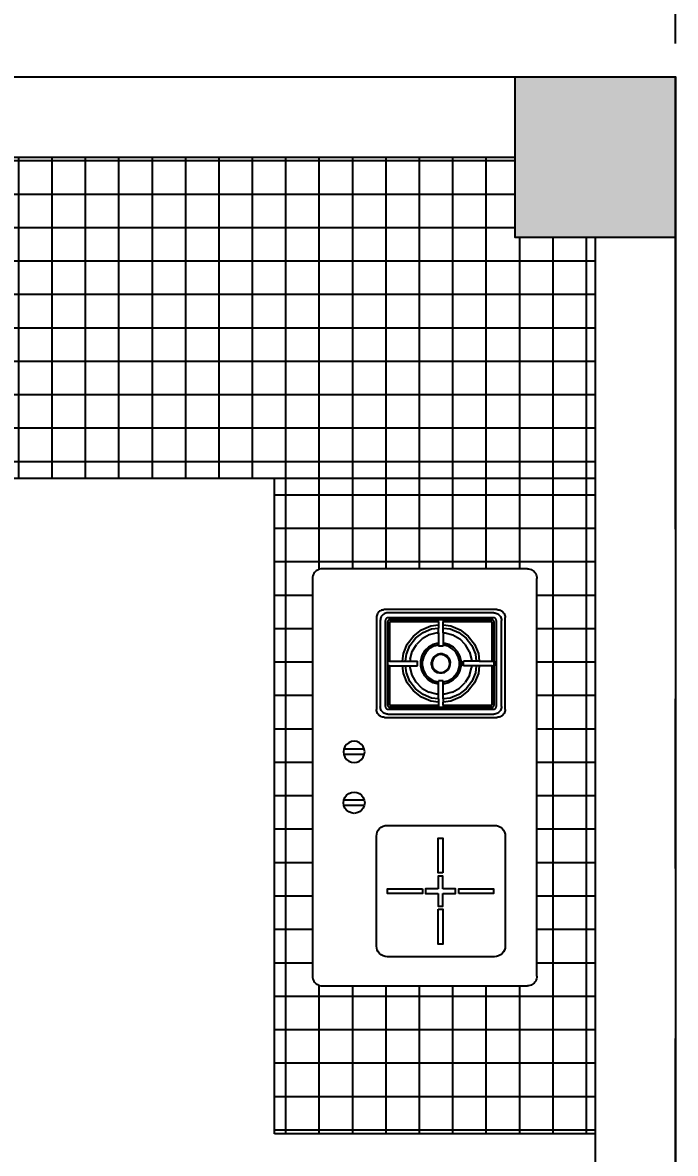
# Model space of a CAD drawing. Header units: inches. Extents: x 994 to 6777, y -637 to 5407.
# Drawn here: x 6729.762 to 6730.983, y -599.458 to -597.344 of the extents above; entities that cross this region are included whole.
import ezdxf

# ---------------------------------------------------------------- set-up
doc = ezdxf.new("R2010")
doc.units = ezdxf.units.IN
doc.header["$MEASUREMENT"] = 0
doc.set_wipeout_variables(frame=1)
doc.linetypes.add('CENTER2', pattern=[28.575, 19.05, -3.175, 3.175, -3.175])
doc.styles.get("Standard").update_dxf_attribs({"font": 'arial.ttf'})
doc.dimstyles.get("Standard").update_dxf_attribs({"dimtxt": 0.18, "dimasz": 0.18, "dimexe": 0.18, "dimexo": 0.0625, "dimgap": 0.09, "dimtad": 0, "dimtih": 1, "dimtoh": 1, "dimdec": 4, "dimzin": 0, "dimdsep": 46, "dimtxsty": 'Standard', "dimcen": 0.09, "dimadec": 0, "dimazin": 0, "dimtfac": 1, "dimtdec": 4, "dimtofl": 0, "dimtmove": 0, "dimatfit": 3, "dimfxl": 1, "dimtolj": 1, "dimtzin": 0, "dimarcsym": 0})

# ---------------------------------------------------------------- blocks, each defined once
blk = doc.blocks.new('YLD.Studio-qq2262271886-185')
blk.add_wipeout([(18645.4, 8745.8), (18644.1, 8747.8), (18643.1, 8749.9), (18642.3, 8752.1), (18641.9, 8754.5), (18641.7, 8756.8), (18641.7, 9140.8), (18641.9, 9143.2), (18642.3, 9145.5), (18643.1, 9147.7), (18644.1, 9149.8), (18645.4, 9151.8), (18647, 9153.5), (18648.7, 9155.1), (18650.7, 9156.4), (18652.8, 9157.4), (18655, 9158.2), (18657.4, 9158.6), (18659.7, 9158.8), (19403.7, 9158.8), (19406.1, 9158.6), (19408.4, 9158.2), (19410.6, 9157.4), (19412.7, 9156.4), (19414.7, 9155.1), (19416.4, 9153.5), (19418, 9151.8), (19419.3, 9149.8), (19420.3, 9147.7), (19421.1, 9145.5), (19421.5, 9143.2), (19421.7, 9140.8), (19421.7, 8756.8), (19421.5, 8754.5), (19421.1, 8752.1), (19420.3, 8749.9), (19419.3, 8747.8), (19418, 8745.8), (19416.4, 8744.1), (19414.7, 8742.5), (19412.7, 8741.2), (19410.6, 8740.2), (19408.4, 8739.4), (19406.1, 8739), (19403.7, 8738.8), (18659.7, 8738.8), (18657.4, 8739), (18655, 8739.4), (18652.8, 8740.2), (18650.7, 8741.2), (18648.7, 8742.5), (18647, 8744.1)])
for p, q in [((18650.7, 9156.4), (18652.8, 9157.4)), ((18652.8, 9157.4), (18655, 9158.2)), ((18655, 9158.2), (18657.4, 9158.6)), ((18657.4, 9158.6), (18659.7, 9158.8)), ((19403.7, 9158.8), (18659.7, 9158.8)), ((19403.7, 9158.8), (19406.1, 9158.6)), ((19406.1, 9158.6), (19408.4, 9158.2)), ((19408.4, 9158.2), (19410.6, 9157.4)), ((19410.6, 9157.4), (19412.7, 9156.4)), ((18641.7, 9140.8), (18641.9, 9143.2)), ((18641.7, 9140.8), (18641.7, 8756.8)), ((18641.9, 9143.2), (18642.3, 9145.5)), ((18642.3, 9145.5), (18643.1, 9147.7)), ((18643.1, 9147.7), (18644.1, 9149.8)), ((18644.1, 9149.8), (18645.4, 9151.8)), ((18645.4, 9151.8), (18647, 9153.5)), ((18647, 9153.5), (18648.7, 9155.1)), ((18648.7, 9155.1), (18650.7, 9156.4)), ((19412.7, 9156.4), (19414.7, 9155.1)), ((19414.7, 9155.1), (19416.4, 9153.5)), ((19416.4, 9153.5), (19418, 9151.8)), ((19418, 9151.8), (19419.3, 9149.8)), ((19419.3, 9149.8), (19420.3, 9147.7)), ((19420.3, 9147.7), (19421.1, 9145.5)), ((19421.1, 9145.5), (19421.5, 9143.2)), ((19421.5, 9143.2), (19421.7, 9140.8)), ((19421.7, 8756.8), (19421.7, 9140.8)), ((18641.7, 8756.8), (18641.9, 8754.5)), ((19421.5, 8754.5), (19421.7, 8756.8)), ((18641.9, 8754.5), (18642.3, 8752.1)), ((18642.3, 8752.1), (18643.1, 8749.9)), ((18643.1, 8749.9), (18644.1, 8747.8)), ((18644.1, 8747.8), (18645.4, 8745.8)), ((18645.4, 8745.8), (18647, 8744.1)), ((18647, 8744.1), (18648.7, 8742.5)), ((18648.7, 8742.5), (18650.7, 8741.2)), ((18650.7, 8741.2), (18652.8, 8740.2)), ((18652.8, 8740.2), (18655, 8739.4)), ((18655, 8739.4), (18657.4, 8739)), ((18657.4, 8739), (18659.7, 8738.8)), ((18659.7, 8738.8), (19403.7, 8738.8)), ((19403.7, 8738.8), (19406.1, 8739)), ((19406.1, 8739), (19408.4, 8739.4)), ((19408.4, 8739.4), (19410.6, 8740.2)), ((19410.6, 8740.2), (19412.7, 8741.2)), ((19412.7, 8741.2), (19414.7, 8742.5)), ((19414.7, 8742.5), (19416.4, 8744.1)), ((19416.4, 8744.1), (19418, 8745.8)), ((19418, 8745.8), (19419.3, 8747.8)), ((19419.3, 8747.8), (19420.3, 8749.9)), ((19420.3, 8749.9), (19421.1, 8752.1)), ((19421.1, 8752.1), (19421.5, 8754.5))]:
    blk.add_line(p, q)
at = {"color": 251}
for p, q in [((18720.1, 9091.9), (18721.2, 9093.5)), ((18721.2, 9093.5), (18722.5, 9095)), ((18722.5, 9095), (18723.9, 9096.3)), ((18723.9, 9096.3), (18725.6, 9097.4)), ((18725.6, 9097.4), (18727.3, 9098.3)), ((18727.3, 9098.3), (18729.2, 9098.9)), ((18729.2, 9098.9), (18731.1, 9099.3)), ((18731.1, 9099.3), (18733.1, 9099.4)), ((18904.7, 9099.4), (18733.1, 9099.4)), ((18904.7, 9099.4), (18906.6, 9099.3)), ((18906.6, 9099.3), (18908.5, 9098.9)), ((18908.5, 9098.9), (18910.4, 9098.3)), ((18910.4, 9098.3), (18912.2, 9097.4)), ((18912.2, 9097.4), (18913.8, 9096.3)), ((18913.8, 9096.3), (18915.3, 9095)), ((18915.3, 9095), (18916.6, 9093.5)), ((18916.6, 9093.5), (18917.6, 9091.9)), ((18718.1, 9084.4), (18718.2, 9086.4)), ((18718.1, 9084.4), (18718.1, 8873.4)), ((18718.2, 9086.4), (18718.6, 9088.3)), ((18718.6, 9088.3), (18719.2, 9090.1)), ((18719.2, 9090.1), (18720.1, 9091.9)), ((18724.1, 9078.1), (18724.2, 9079.9)), ((18724.1, 9078.1), (18724.1, 8879.7)), ((18724.2, 9079.9), (18724.6, 9081.7)), ((18724.6, 9081.7), (18725.2, 9083.5)), ((18725.2, 9083.5), (18726, 9085.1)), ((18726, 9085.1), (18727, 9086.7)), ((18727, 9086.7), (18728.2, 9088)), ((18728.2, 9088), (18729.6, 9089.3)), ((18729.6, 9089.3), (18731.2, 9090.3)), ((18731.2, 9090.3), (18732.8, 9091.1)), ((18732.8, 9091.1), (18734.6, 9091.7)), ((18734.6, 9091.7), (18736.4, 9092.1)), ((18736.4, 9092.1), (18738.2, 9092.2)), ((18899.5, 9092.2), (18738.2, 9092.2)), ((18814.3, 9078.5), (18823.4, 9078.5)), ((18814.3, 9074.8), (18814.3, 9078.5)), ((18814.3, 9050.9), (18814.3, 9074.8)), ((18823.4, 9074.8), (18823.4, 9078.5)), ((18823.4, 9074.8), (18823.4, 9050.9)), ((18899.5, 9092.2), (18901.4, 9092.1)), ((18901.4, 9092.1), (18903.2, 9091.7)), ((18903.2, 9091.7), (18904.9, 9091.1)), ((18904.9, 9091.1), (18906.6, 9090.3)), ((18906.6, 9090.3), (18908.1, 9089.3)), ((18908.1, 9089.3), (18909.5, 9088)), ((18909.5, 9088), (18910.7, 9086.7)), ((18910.7, 9086.7), (18911.7, 9085.1)), ((18911.7, 9085.1), (18912.5, 9083.5)), ((18912.5, 9083.5), (18913.1, 9081.7)), ((18913.1, 9081.7), (18913.5, 9079.9)), ((18913.5, 9079.9), (18913.6, 9078.1)), ((18913.6, 8879.7), (18913.6, 9078.1)), ((18917.6, 9091.9), (18918.5, 9090.1)), ((18918.5, 9090.1), (18919.1, 9088.3)), ((18919.1, 9088.3), (18919.5, 9086.4)), ((18919.5, 9086.4), (18919.7, 9084.4)), ((18919.7, 8873.4), (18919.7, 9084.4)), ((18800.1, 9049.1), (18814.3, 9050.9)), ((18814.3, 9050.9), (18814.3, 9045.1)), ((18823.4, 9050.9), (18837.7, 9049.1)), ((18823.4, 9050.9), (18823.4, 9045.1)), ((18756, 9015.2), (18767.5, 9030.3)), ((18767.5, 9030.3), (18782.5, 9041.8)), ((18771.6, 9026.2), (18785.4, 9036.8)), ((18782.5, 9041.8), (18800.1, 9049.1)), ((18797, 9032.6), (18783.8, 9025.2)), ((18785.4, 9036.8), (18801.6, 9043.5)), ((18797, 9032.6), (18811.6, 9036.5)), ((18801.6, 9043.5), (18814.3, 9045.1)), ((18811.6, 9036.5), (18814.3, 9036.5)), ((18814.3, 9045.1), (18814.3, 9036.5)), ((18814.3, 9036.5), (18814.3, 9021.6)), ((18823.4, 9045.1), (18836.2, 9043.5)), ((18823.4, 9045.1), (18823.4, 9036.4)), ((18823.4, 9036.4), (18826.8, 9036.4)), ((18823.4, 9036.4), (18823.4, 9021.6)), ((18841.4, 9032.4), (18826.8, 9036.4)), ((18836.2, 9043.5), (18852.3, 9036.8)), ((18837.7, 9049.1), (18855.2, 9041.8)), ((18841.4, 9032.4), (18854.5, 9024.7)), ((18852.3, 9036.8), (18866.1, 9026.2)), ((18855.2, 9041.8), (18870.2, 9030.3)), ((18870.2, 9030.3), (18881.8, 9015.2)), ((18748.7, 8997.7), (18756, 9015.2)), ((18754.3, 8996.2), (18761, 9012.3)), ((18761, 9012.3), (18771.6, 9026.2)), ((18765.4, 9001.4), (18773, 9014.5)), ((18783.8, 9025.2), (18773, 9014.5)), ((18795.6, 9009.6), (18788.4, 9002.5)), ((18795.8, 9009.3), (18788.8, 9002.3)), ((18804.3, 9014.6), (18795.6, 9009.6)), ((18804.5, 9014.2), (18795.8, 9009.3)), ((18805.7, 9011.2), (18797.8, 9006.7)), ((18814.1, 9017.1), (18804.3, 9014.6)), ((18814.1, 9016.7), (18804.5, 9014.2)), ((18814.5, 9013.5), (18805.7, 9011.2)), ((18814.1, 9017.1), (18824.1, 9017.1)), ((18814.1, 9016.7), (18824.1, 9016.6)), ((18823.4, 9021.6), (18814.3, 9021.6)), ((18823.6, 9013.5), (18814.5, 9013.5)), ((18832.4, 9011), (18823.6, 9013.5)), ((18833.8, 9014.4), (18824.1, 9017.1)), ((18833.6, 9014), (18824.1, 9016.6)), ((18840.3, 9006.4), (18832.4, 9011)), ((18842.2, 9009), (18833.6, 9014)), ((18842.5, 9009.3), (18833.8, 9014.4)), ((18849.2, 9001.9), (18842.2, 9009)), ((18849.6, 9002.2), (18842.5, 9009.3)), ((18865.1, 9014), (18854.5, 9024.7)), ((18872.6, 9000.8), (18865.1, 9014)), ((18866.1, 9026.2), (18876.7, 9012.3)), ((18876.7, 9012.3), (18883.4, 8996.2)), ((18881.8, 9015.2), (18889, 8997.7)), ((18746.8, 8983.5), (18748.7, 8997.7)), ((18752.6, 8983.5), (18754.3, 8996.2)), ((18761.4, 8986.8), (18765.4, 9001.4)), ((18783.4, 8993.9), (18780.7, 8984.2)), ((18783.7, 8993.7), (18781.1, 8984.1)), ((18788.4, 9002.5), (18783.4, 8993.9)), ((18788.8, 9002.3), (18783.7, 8993.7)), ((18786.7, 8992.4), (18784.3, 8983.7)), ((18791.3, 9000.3), (18786.7, 8992.4)), ((18797.8, 9006.7), (18791.3, 9000.3)), ((18804.7, 8989.9), (18802.4, 8985.9)), ((18805.7, 8989.1), (18803.5, 8985.4)), ((18808.1, 8993.2), (18804.7, 8989.9)), ((18808.8, 8992.2), (18805.7, 8989.1)), ((18812.1, 8995.5), (18808.1, 8993.2)), ((18812.6, 8994.3), (18808.8, 8992.2)), ((18816.6, 8996.7), (18812.1, 8995.5)), ((18816.8, 8995.4), (18812.6, 8994.3)), ((18821.3, 8996.6), (18816.6, 8996.7)), ((18816.8, 8995.4), (18821.1, 8995.4)), ((18825.3, 8994.2), (18821.1, 8995.4)), ((18825.8, 8995.4), (18821.3, 8996.6)), ((18829.1, 8992.1), (18825.3, 8994.2)), ((18829.8, 8993), (18825.8, 8995.4)), ((18832.1, 8989), (18829.1, 8992.1)), ((18833.1, 8989.7), (18829.8, 8993)), ((18834.3, 8985.2), (18832.1, 8989)), ((18835.4, 8985.7), (18833.1, 8989.7)), ((18846.7, 9000), (18840.3, 9006.4)), ((18851.2, 8992.1), (18846.7, 9000)), ((18854.1, 8993.3), (18849.2, 9001.9)), ((18854.5, 8993.4), (18849.6, 9002.2)), ((18853.4, 8983.5), (18851.2, 8992.1)), ((18856.7, 8983.7), (18854.1, 8993.3)), ((18857.1, 8983.7), (18854.5, 8993.4)), ((18872.6, 9000.8), (18876.4, 8986.1)), ((18883.4, 8996.2), (18885.1, 8983.5)), ((18889, 8997.7), (18890.9, 8983.5)), ((18736.9, 8983.5), (18736.8, 8983.5)), ((18736.8, 8974.4), (18736.8, 8983.5)), ((18736.9, 8974.4), (18736.8, 8974.4)), ((18736.9, 8983.5), (18740.7, 8983.5)), ((18740.7, 8974.4), (18736.9, 8974.4)), ((18746.8, 8983.5), (18740.7, 8983.5)), ((18740.7, 8974.4), (18746.8, 8974.4)), ((18752.6, 8983.5), (18746.8, 8983.5)), ((18748.7, 8960.1), (18746.8, 8974.4)), ((18746.8, 8974.4), (18752.6, 8974.4)), ((18761.4, 8983.5), (18752.6, 8983.5)), ((18754.3, 8961.6), (18752.6, 8974.4)), ((18761.3, 8974.4), (18752.6, 8974.4)), ((18761.3, 8971.7), (18761.3, 8974.4)), ((18761.3, 8974.4), (18780.6, 8974.4)), ((18761.3, 8971.7), (18765.1, 8957)), ((18761.4, 8983.5), (18761.4, 8986.8)), ((18761.4, 8983.5), (18780.7, 8983.5)), ((18780.6, 8974.4), (18780.6, 8974.1)), ((18780.6, 8974.4), (18781.1, 8974.4)), ((18780.6, 8974.1), (18783.2, 8964.4)), ((18780.7, 8984.2), (18780.7, 8983.5)), ((18780.7, 8983.5), (18781.1, 8983.5)), ((18781.1, 8984.1), (18781.1, 8983.5)), ((18781.1, 8983.5), (18784.3, 8983.5)), ((18781.1, 8974.4), (18781.1, 8974.2)), ((18781.1, 8974.4), (18784.3, 8974.4)), ((18781.1, 8974.2), (18783.6, 8964.5)), ((18784.3, 8983.7), (18784.3, 8983.5)), ((18784.3, 8983.5), (18786.2, 8983.5)), ((18784.3, 8974.4), (18786.6, 8965.8)), ((18784.3, 8974.4), (18786.2, 8974.4)), ((18786.2, 8983.5), (18786.2, 8974.4)), ((18802.4, 8985.9), (18801.1, 8981.3)), ((18801.1, 8981.3), (18801.1, 8976.7)), ((18801.1, 8976.7), (18802.3, 8972.2)), ((18802.4, 8981.2), (18802.3, 8976.8)), ((18802.3, 8976.8), (18803.4, 8972.6)), ((18802.3, 8972.2), (18804.6, 8968.1)), ((18803.5, 8985.4), (18802.4, 8981.2)), ((18803.4, 8972.6), (18805.6, 8968.9)), ((18804.6, 8968.1), (18807.9, 8964.8)), ((18805.6, 8968.9), (18808.6, 8965.8)), ((18828.9, 8965.6), (18832, 8968.7)), ((18829.7, 8964.6), (18833, 8967.9)), ((18832, 8968.7), (18834.2, 8972.4)), ((18833, 8967.9), (18835.4, 8972)), ((18834.2, 8972.4), (18835.4, 8976.6)), ((18835.4, 8981), (18834.3, 8985.2)), ((18836.6, 8981.1), (18835.4, 8985.7)), ((18835.4, 8976.6), (18835.4, 8981)), ((18835.4, 8972), (18836.6, 8976.5)), ((18836.6, 8976.5), (18836.6, 8981.1)), ((18851, 8965.4), (18853.4, 8974.1)), ((18851.5, 8983.5), (18851.5, 8974.4)), ((18853.4, 8983.5), (18851.5, 8983.5)), ((18853.4, 8974.4), (18851.5, 8974.4)), ((18856.7, 8983.5), (18853.4, 8983.5)), ((18853.4, 8974.1), (18853.4, 8974.4)), ((18856.6, 8974.4), (18853.4, 8974.4)), ((18854, 8964.1), (18856.6, 8973.7)), ((18854.4, 8964), (18857, 8973.6)), ((18856.6, 8973.7), (18856.6, 8974.4)), ((18857, 8974.4), (18856.6, 8974.4)), ((18856.7, 8983.5), (18856.7, 8983.7)), ((18857.1, 8983.5), (18856.7, 8983.5)), ((18857, 8973.6), (18857, 8974.4)), ((18876.4, 8974.4), (18857, 8974.4)), ((18857.1, 8983.5), (18857.1, 8983.7)), ((18876.4, 8983.5), (18857.1, 8983.5)), ((18876.3, 8971), (18872.3, 8956.4)), ((18876.4, 8974.4), (18876.3, 8971)), ((18876.4, 8986.1), (18876.4, 8983.5)), ((18885.1, 8983.5), (18876.4, 8983.5)), ((18885.1, 8974.4), (18876.4, 8974.4)), ((18885.1, 8974.4), (18883.4, 8961.6)), ((18885.1, 8983.5), (18890.9, 8983.5)), ((18885.1, 8974.4), (18890.9, 8974.4)), ((18890.9, 8974.4), (18889, 8960.1)), ((18897, 8983.5), (18890.9, 8983.5)), ((18890.9, 8974.4), (18897, 8974.4)), ((18897, 8983.5), (18900.8, 8983.5)), ((18897, 8974.4), (18900.8, 8974.4)), ((18900.8, 8974.4), (18900.8, 8983.5)), ((18756, 8942.6), (18748.7, 8960.1)), ((18761, 8945.5), (18754.3, 8961.6)), ((18771.6, 8931.7), (18761, 8945.5)), ((18765.1, 8957), (18772.6, 8943.9)), ((18783.2, 8964.4), (18788.2, 8955.6)), ((18783.6, 8964.5), (18788.5, 8955.9)), ((18786.6, 8965.8), (18791.1, 8957.8)), ((18788.2, 8955.6), (18795.2, 8948.5)), ((18788.5, 8955.9), (18795.5, 8948.8)), ((18791.1, 8957.8), (18797.5, 8951.4)), ((18795.2, 8948.5), (18803.9, 8943.4)), ((18795.5, 8948.8), (18804.1, 8943.8)), ((18797.5, 8951.4), (18805.3, 8946.8)), ((18805.3, 8946.8), (18814.1, 8944.4)), ((18807.9, 8964.8), (18811.9, 8962.4)), ((18808.6, 8965.8), (18812.4, 8963.6)), ((18811.9, 8962.4), (18816.4, 8961.2)), ((18812.4, 8963.6), (18816.6, 8962.4)), ((18821.1, 8961.1), (18816.4, 8961.2)), ((18816.6, 8962.4), (18820.9, 8962.4)), ((18820.9, 8962.4), (18825.1, 8963.5)), ((18821.1, 8961.1), (18825.6, 8962.3)), ((18823.2, 8944.3), (18832, 8946.6)), ((18825.1, 8963.5), (18828.9, 8965.6)), ((18825.6, 8962.3), (18829.7, 8964.6)), ((18832, 8946.6), (18839.9, 8951.1)), ((18833.2, 8943.6), (18841.9, 8948.5)), ((18833.4, 8943.2), (18842.1, 8948.2)), ((18839.9, 8951.1), (18846.4, 8957.5)), ((18841.9, 8948.5), (18848.9, 8955.5)), ((18842.1, 8948.2), (18849.3, 8955.3)), ((18846.4, 8957.5), (18851, 8965.4)), ((18848.9, 8955.5), (18854, 8964.1)), ((18849.3, 8955.3), (18854.4, 8964)), ((18864.7, 8943.3), (18872.3, 8956.4)), ((18876.7, 8945.5), (18866.1, 8931.7)), ((18883.4, 8961.6), (18876.7, 8945.5)), ((18889, 8960.1), (18881.8, 8942.6)), ((18767.5, 8927.5), (18756, 8942.6)), ((18782.5, 8916), (18767.5, 8927.5)), ((18785.4, 8921), (18771.6, 8931.7)), ((18772.6, 8943.9), (18783.3, 8933.1)), ((18796.3, 8925.4), (18783.3, 8933.1)), ((18810.9, 8921.4), (18796.3, 8925.4)), ((18803.9, 8943.4), (18813.6, 8940.7)), ((18804.1, 8943.8), (18813.7, 8941.2)), ((18813.6, 8940.7), (18823.7, 8940.7)), ((18813.7, 8941.2), (18823.6, 8941.1)), ((18823.2, 8944.3), (18814.1, 8944.4)), ((18823.4, 8935.1), (18814.3, 8935.1)), ((18814.3, 8921.4), (18814.3, 8935.1)), ((18823.4, 8921.3), (18823.4, 8935.1)), ((18823.6, 8941.1), (18833.2, 8943.6)), ((18823.7, 8940.7), (18833.4, 8943.2)), ((18840.7, 8925.2), (18826.1, 8921.3)), ((18853.9, 8932.7), (18840.7, 8925.2)), ((18866.1, 8931.7), (18852.3, 8921)), ((18864.7, 8943.3), (18853.9, 8932.7)), ((18870.2, 8927.5), (18855.2, 8916)), ((18881.8, 8942.6), (18870.2, 8927.5)), ((18800.1, 8908.7), (18782.5, 8916)), ((18801.6, 8914.4), (18785.4, 8921)), ((18814.3, 8906.9), (18800.1, 8908.7)), ((18814.3, 8912.7), (18801.6, 8914.4)), ((18810.9, 8921.4), (18814.3, 8921.4)), ((18814.3, 8912.7), (18814.3, 8921.4)), ((18814.3, 8906.9), (18814.3, 8912.7)), ((18814.3, 8883), (18814.3, 8906.9)), ((18826.1, 8921.3), (18823.4, 8921.3)), ((18823.4, 8912.7), (18823.4, 8921.3)), ((18836.2, 8914.4), (18823.4, 8912.7)), ((18823.4, 8906.9), (18823.4, 8912.7)), ((18837.7, 8908.7), (18823.4, 8906.9)), ((18823.4, 8883), (18823.4, 8906.9)), ((18852.3, 8921), (18836.2, 8914.4)), ((18855.2, 8916), (18837.7, 8908.7)), ((18814.3, 8883), (18814.3, 8879.1)), ((18823.4, 8883), (18823.4, 8879.1)), ((18718.1, 8873.4), (18718.2, 8871.4)), ((18718.6, 8869.5), (18718.2, 8871.4)), ((18718.6, 8869.5), (18719.2, 8867.7)), ((18719.2, 8867.7), (18720.1, 8865.9)), ((18720.1, 8865.9), (18721.2, 8864.3)), ((18721.2, 8864.3), (18722.5, 8862.8)), ((18722.5, 8862.8), (18723.9, 8861.5)), ((18723.9, 8861.5), (18725.6, 8860.4)), ((18724.1, 8879.7), (18724.2, 8877.9)), ((18724.2, 8877.9), (18724.6, 8876.1)), ((18724.6, 8876.1), (18725.2, 8874.3)), ((18725.2, 8874.3), (18726, 8872.7)), ((18726, 8872.7), (18727, 8871.2)), ((18727, 8871.2), (18728.2, 8869.8)), ((18728.2, 8869.8), (18729.6, 8868.5)), ((18729.6, 8868.5), (18731.2, 8867.5)), ((18731.2, 8867.5), (18732.8, 8866.7)), ((18732.8, 8866.7), (18734.6, 8866.1)), ((18734.6, 8866.1), (18736.4, 8865.8)), ((18736.4, 8865.8), (18738.2, 8865.6)), ((18738.2, 8865.6), (18899.5, 8865.6)), ((18814.3, 8879.1), (18823.4, 8879.1)), ((18901.4, 8865.8), (18899.5, 8865.6)), ((18903.2, 8866.1), (18901.4, 8865.8)), ((18904.9, 8866.7), (18903.2, 8866.1)), ((18906.6, 8867.5), (18904.9, 8866.7)), ((18908.1, 8868.5), (18906.6, 8867.5)), ((18909.5, 8869.8), (18908.1, 8868.5)), ((18910.7, 8871.2), (18909.5, 8869.8)), ((18911.7, 8872.7), (18910.7, 8871.2)), ((18912.5, 8874.3), (18911.7, 8872.7)), ((18913.8, 8861.5), (18912.2, 8860.4)), ((18913.1, 8876.1), (18912.5, 8874.3)), ((18913.5, 8877.9), (18913.1, 8876.1)), ((18913.6, 8879.7), (18913.5, 8877.9)), ((18915.3, 8862.8), (18913.8, 8861.5)), ((18916.6, 8864.3), (18915.3, 8862.8)), ((18917.6, 8865.9), (18916.6, 8864.3)), ((18918.5, 8867.7), (18917.6, 8865.9)), ((18919.1, 8869.5), (18918.5, 8867.7)), ((18919.5, 8871.4), (18919.1, 8869.5)), ((18919.7, 8873.4), (18919.5, 8871.4)), ((18725.6, 8860.4), (18727.3, 8859.5)), ((18727.3, 8859.5), (18729.2, 8858.9)), ((18729.2, 8858.9), (18731.1, 8858.5)), ((18731.1, 8858.5), (18733.1, 8858.4)), ((18733.1, 8858.4), (18904.7, 8858.4)), ((18906.6, 8858.5), (18904.7, 8858.4)), ((18908.5, 8858.9), (18906.6, 8858.5)), ((18910.4, 8859.5), (18908.5, 8858.9)), ((18912.2, 8860.4), (18910.4, 8859.5))]:
    blk.add_line(p, q, dxfattribs=at)
at = {"color": 250}
for p, q in [((18733.6, 9078.7), (18733.5, 9077.8)), ((18733.5, 9077.8), (18733.5, 8880)), ((18733.7, 9079.3), (18733.6, 9078.7)), ((18733.9, 9079.9), (18733.7, 9079.3)), ((18734.2, 9080.4), (18733.9, 9079.9)), ((18734.5, 9080.9), (18734.2, 9080.4)), ((18734.9, 9081.4), (18734.5, 9080.9)), ((18735.4, 9081.8), (18734.9, 9081.4)), ((18735.9, 9082.1), (18735.4, 9081.8)), ((18736.4, 9082.4), (18735.9, 9082.1)), ((18737, 9082.6), (18736.4, 9082.4)), ((18737.1, 9075.3), (18736.9, 9074.8)), ((18736.9, 9074.8), (18736.9, 9073.9)), ((18736.9, 9073.9), (18736.9, 8983.5)), ((18737.6, 9082.7), (18737, 9082.6)), ((18737.2, 9075.9), (18737.1, 9075.3)), ((18737.5, 9076.4), (18737.2, 9075.9)), ((18737.8, 9076.9), (18737.5, 9076.4)), ((18738.5, 9082.8), (18737.6, 9082.7)), ((18738.2, 9077.3), (18737.8, 9076.9)), ((18738.7, 9077.7), (18738.2, 9077.3)), ((18899.2, 9082.8), (18738.5, 9082.8)), ((18739.1, 9078.1), (18738.7, 9077.7)), ((18739.7, 9078.3), (18739.1, 9078.1)), ((18740.2, 9078.5), (18739.7, 9078.3)), ((18740.8, 9078.6), (18740.2, 9078.5)), ((18740.8, 9074.3), (18740.7, 9073.8)), ((18740.7, 9073.8), (18740.7, 8983.5)), ((18741.7, 9078.7), (18740.8, 9078.6)), ((18740.9, 9074.6), (18740.8, 9074.5)), ((18740.8, 9074.5), (18740.8, 9074.4)), ((18740.8, 9074.4), (18740.8, 9074.3)), ((18740.8, 9074.3), (18740.8, 9074.3)), ((18741, 9074.7), (18740.9, 9074.6)), ((18740.9, 9074.6), (18740.9, 9074.6)), ((18741.1, 9074.7), (18741, 9074.7)), ((18741.2, 9074.8), (18741.1, 9074.8)), ((18741.1, 9074.8), (18741.1, 9074.7)), ((18741.3, 9074.8), (18741.2, 9074.8)), ((18741.8, 9074.8), (18741.3, 9074.8)), ((18896, 9078.7), (18741.7, 9078.7)), ((18814.3, 9074.8), (18741.8, 9074.8)), ((18895.9, 9074.8), (18823.4, 9074.8)), ((18896.4, 9074.8), (18895.9, 9074.8)), ((18896.9, 9078.6), (18896, 9078.7)), ((18896.5, 9074.8), (18896.4, 9074.8)), ((18896.6, 9074.8), (18896.5, 9074.8)), ((18896.7, 9074.7), (18896.6, 9074.8)), ((18896.8, 9074.6), (18896.7, 9074.7)), ((18896.7, 9074.7), (18896.7, 9074.7)), ((18896.8, 9074.6), (18896.8, 9074.6)), ((18896.9, 9074.5), (18896.8, 9074.6)), ((18897.5, 9078.5), (18896.9, 9078.6)), ((18896.9, 9074.4), (18896.9, 9074.5)), ((18897, 9074.3), (18896.9, 9074.4)), ((18897, 9073.8), (18897, 9074.3)), ((18897, 9074.3), (18897, 9074.3)), ((18897, 8983.5), (18897, 9073.8)), ((18898.1, 9078.3), (18897.5, 9078.5)), ((18898.6, 9078.1), (18898.1, 9078.3)), ((18899.1, 9077.7), (18898.6, 9078.1)), ((18899.5, 9077.3), (18899.1, 9077.7)), ((18900.1, 9082.7), (18899.2, 9082.8)), ((18899.9, 9076.9), (18899.5, 9077.3)), ((18900.2, 9076.4), (18899.9, 9076.9)), ((18900.7, 9082.6), (18900.1, 9082.7)), ((18900.5, 9075.9), (18900.2, 9076.4)), ((18900.7, 9075.3), (18900.5, 9075.9)), ((18901.3, 9082.4), (18900.7, 9082.6)), ((18900.8, 9074.8), (18900.7, 9075.3)), ((18900.8, 9073.9), (18900.8, 9074.8)), ((18900.8, 8983.5), (18900.8, 9073.9)), ((18901.8, 9082.1), (18901.3, 9082.4)), ((18902.4, 9081.8), (18901.8, 9082.1)), ((18902.8, 9081.4), (18902.4, 9081.8)), ((18903.2, 9080.9), (18902.8, 9081.4)), ((18903.6, 9080.4), (18903.2, 9080.9)), ((18903.8, 9079.9), (18903.6, 9080.4)), ((18904, 9079.3), (18903.8, 9079.9)), ((18904.1, 9078.7), (18904, 9079.3)), ((18904.2, 9077.8), (18904.1, 9078.7)), ((18904.2, 8880), (18904.2, 9077.8)), ((18736.9, 8974.4), (18736.9, 8883.9)), ((18740.7, 8974.4), (18740.7, 8884.1)), ((18897, 8884.1), (18897, 8974.4)), ((18900.8, 8883.9), (18900.8, 8974.4)), ((18736.9, 8883.9), (18736.9, 8883.1)), ((18736.9, 8883.1), (18737.1, 8882.5)), ((18737.1, 8882.5), (18737.2, 8881.9)), ((18737.2, 8881.9), (18737.5, 8881.4)), ((18740.7, 8884.1), (18740.8, 8883.6)), ((18740.8, 8883.6), (18740.8, 8883.5)), ((18740.8, 8883.5), (18740.8, 8883.4)), ((18740.8, 8883.4), (18740.8, 8883.3)), ((18740.8, 8883.3), (18740.9, 8883.3)), ((18740.9, 8883.3), (18740.9, 8883.2)), ((18740.9, 8883.2), (18741, 8883.1)), ((18741, 8883.1), (18741.1, 8883.1)), ((18741.1, 8883.1), (18741.1, 8883.1)), ((18741.1, 8883.1), (18741.2, 8883)), ((18741.2, 8883), (18741.3, 8883)), ((18741.3, 8883), (18741.8, 8883)), ((18741.8, 8883), (18814.3, 8883)), ((18823.4, 8883), (18895.9, 8883)), ((18895.9, 8883), (18896.4, 8883)), ((18896.4, 8883), (18896.5, 8883)), ((18896.5, 8883), (18896.6, 8883.1)), ((18896.6, 8883.1), (18896.7, 8883.1)), ((18896.7, 8883.1), (18896.8, 8883.2)), ((18896.7, 8883.1), (18896.7, 8883.1)), ((18896.8, 8883.3), (18896.9, 8883.3)), ((18896.8, 8883.2), (18896.8, 8883.3)), ((18896.9, 8883.4), (18897, 8883.5)), ((18896.9, 8883.3), (18896.9, 8883.4)), ((18897, 8883.6), (18897, 8884.1)), ((18897, 8883.5), (18897, 8883.6)), ((18900.2, 8881.4), (18900.5, 8881.9)), ((18900.5, 8881.9), (18900.7, 8882.5)), ((18900.7, 8882.5), (18900.8, 8883.1)), ((18900.8, 8883.1), (18900.8, 8883.9)), ((18733.5, 8880), (18733.6, 8879.1)), ((18733.6, 8879.1), (18733.7, 8878.5)), ((18733.7, 8878.5), (18733.9, 8877.9)), ((18733.9, 8877.9), (18734.2, 8877.4)), ((18734.2, 8877.4), (18734.5, 8876.9)), ((18734.5, 8876.9), (18734.9, 8876.4)), ((18734.9, 8876.4), (18735.4, 8876)), ((18735.4, 8876), (18735.9, 8875.7)), ((18735.9, 8875.7), (18736.4, 8875.4)), ((18736.4, 8875.4), (18737, 8875.2)), ((18737, 8875.2), (18737.6, 8875.1)), ((18737.5, 8881.4), (18737.8, 8880.9)), ((18737.6, 8875.1), (18738.5, 8875)), ((18737.8, 8880.9), (18738.2, 8880.5)), ((18738.2, 8880.5), (18738.7, 8880.1)), ((18738.5, 8875), (18899.2, 8875)), ((18738.7, 8880.1), (18739.1, 8879.8)), ((18739.1, 8879.8), (18739.7, 8879.5)), ((18739.7, 8879.5), (18740.2, 8879.3)), ((18740.2, 8879.3), (18740.8, 8879.2)), ((18740.8, 8879.2), (18741.7, 8879.1)), ((18741.7, 8879.1), (18814.3, 8879.1)), ((18823.4, 8879.1), (18896, 8879.1)), ((18896, 8879.1), (18896.9, 8879.2)), ((18896.9, 8879.2), (18897.5, 8879.3)), ((18897.5, 8879.3), (18898.1, 8879.5)), ((18898.1, 8879.5), (18898.6, 8879.8)), ((18898.6, 8879.8), (18899.1, 8880.1)), ((18899.1, 8880.1), (18899.5, 8880.5)), ((18899.2, 8875), (18900.1, 8875.1)), ((18899.5, 8880.5), (18899.9, 8880.9)), ((18899.9, 8880.9), (18900.2, 8881.4)), ((18900.1, 8875.1), (18900.7, 8875.2)), ((18900.7, 8875.2), (18901.3, 8875.4)), ((18901.3, 8875.4), (18901.8, 8875.7)), ((18901.8, 8875.7), (18902.4, 8876)), ((18902.4, 8876), (18902.8, 8876.4)), ((18902.8, 8876.4), (18903.2, 8876.9)), ((18903.2, 8876.9), (18903.6, 8877.4)), ((18903.6, 8877.4), (18903.8, 8877.9)), ((18903.8, 8877.9), (18904, 8878.5)), ((18904, 8878.5), (18904.1, 8879.1)), ((18904.1, 8879.1), (18904.2, 8880))]:
    blk.add_line(p, q, dxfattribs=at)
at = {"color": 8}
for p, q in [((18965, 8821.7), (18964.3, 8816.6)), ((18967, 8826.5), (18965, 8821.7)), ((18970.1, 8830.6), (18967, 8826.5)), ((18974.2, 8833.8), (18970.1, 8830.6)), ((18979, 8835.7), (18974.2, 8833.8)), ((18984.1, 8836.4), (18979, 8835.7)), ((18979, 8835.7), (18979, 8797.5)), ((18989.2, 8835.7), (18984.1, 8836.4)), ((18994, 8833.8), (18989.2, 8835.7)), ((18989.2, 8835.7), (18989.2, 8797.5)), ((18998.1, 8830.6), (18994, 8833.8)), ((19001.3, 8826.5), (18998.1, 8830.6)), ((19003.2, 8821.7), (19001.3, 8826.5)), ((19003.9, 8816.6), (19003.2, 8821.7)), ((19059.5, 8816.6), (19060.2, 8821.7)), ((19060.2, 8821.7), (19062.1, 8826.5)), ((19062.1, 8826.5), (19065.3, 8830.6)), ((19065.3, 8830.6), (19069.4, 8833.8)), ((19069.4, 8833.8), (19074.2, 8835.7)), ((19074.2, 8835.7), (19079.3, 8836.4)), ((19074.2, 8835.7), (19074.2, 8797.5)), ((19079.3, 8836.4), (19084.4, 8835.7)), ((19084.4, 8835.7), (19084.4, 8797.5)), ((19084.4, 8835.7), (19089.2, 8833.8)), ((19089.2, 8833.8), (19093.3, 8830.6)), ((19093.3, 8830.6), (19096.4, 8826.5)), ((19096.4, 8826.5), (19098.4, 8821.7)), ((19098.4, 8821.7), (19099.1, 8816.6)), ((18964.3, 8816.6), (18965, 8811.5)), ((18965, 8811.5), (18967, 8806.7)), ((18967, 8806.7), (18970.1, 8802.6)), ((18970.1, 8802.6), (18974.2, 8799.5)), ((18974.2, 8799.5), (18979, 8797.5)), ((18979, 8797.5), (18984.1, 8796.8)), ((18984.1, 8796.8), (18989.2, 8797.5)), ((18989.2, 8797.5), (18994, 8799.5)), ((18994, 8799.5), (18998.1, 8802.6)), ((18998.1, 8802.6), (19001.3, 8806.7)), ((19001.3, 8806.7), (19003.2, 8811.5)), ((19003.2, 8811.5), (19003.9, 8816.6)), ((19060.2, 8811.5), (19059.5, 8816.6)), ((19062.1, 8806.7), (19060.2, 8811.5)), ((19065.3, 8802.6), (19062.1, 8806.7)), ((19069.4, 8799.5), (19065.3, 8802.6)), ((19074.2, 8797.5), (19069.4, 8799.5)), ((19079.3, 8796.8), (19074.2, 8797.5)), ((19084.4, 8797.5), (19079.3, 8796.8)), ((19089.2, 8799.5), (19084.4, 8797.5)), ((19093.3, 8802.6), (19089.2, 8799.5)), ((19096.4, 8806.7), (19093.3, 8802.6)), ((19098.4, 8811.5), (19096.4, 8806.7)), ((19099.1, 8816.6), (19098.4, 8811.5))]:
    blk.add_line(p, q, dxfattribs=at)
at = {"color": 250}
blk.add_lwpolyline([(19347.3, 8858.4), (19141.7, 8858.4, -0.414214), (19121.7, 8878.4), (19121.7, 9079.4, -0.414214), (19141.7, 9099.4), (19347.3, 9099.4, -0.414214), (19367.3, 9079.4), (19367.3, 8878.4, -0.414214)], format="xyb", close=True, dxfattribs=at)
at = {"color": 251}
for points in [[(19249.1, 9012.3), (19240.1, 9012.3), (19240.1, 9077.5), (19249.1, 9077.5)], [(19210.6, 8982.8), (19210.6, 8973.8), (19145.4, 8973.8), (19145.4, 8982.8)], [(19278.6, 8973.8), (19278.6, 8982.8), (19343.8, 8982.8), (19343.8, 8973.8)], [(19240.1, 8944.3), (19249.1, 8944.3), (19249.1, 8879.1), (19240.1, 8879.1)]]:
    blk.add_lwpolyline(points, close=True, dxfattribs=at)
for points in [[(19249.1, 8982.8), (19249.1, 9006.3), (19240.1, 9006.3), (19240.1, 8982.8)], [(19240.1, 8982.8), (19216.6, 8982.8), (19216.6, 8973.8), (19240.1, 8973.8)], [(19240.1, 8973.8), (19240.1, 8950.3), (19249.1, 8950.3), (19249.1, 8973.8)], [(19249.1, 8973.8), (19272.6, 8973.8), (19272.6, 8982.8), (19249.1, 8982.8)]]:
    blk.add_lwpolyline(points, dxfattribs=at)
blk = doc.blocks.new('YLD.Studio-qq2262271886-184')
blk.add_blockref('YLD.Studio-qq2262271886-185', (-18604.4, -8643.1))
blk = doc.blocks.new('*D704')
at = {"color": 0, "lineweight": -2, "transparency": 16777216}
for p, q in [((6726.3833, -597.3829), (6726.3833, -594.2654)), ((6730.9833, -597.3829), (6730.9833, -594.2654)), ((6726.5633, -594.4454), (6728.2163, -594.4454)), ((6730.8033, -594.4454), (6729.1502, -594.4454))]:
    blk.add_line(p, q, dxfattribs=at)
at = {"color": 0, "transparency": 16777216}
for points in [[(6726.5633, -594.4154), (6726.5633, -594.4754), (6726.3833, -594.4454)], [(6730.8033, -594.4154), (6730.8033, -594.4754), (6730.9833, -594.4454)]]:
    blk.add_solid(points, dxfattribs=at)
at = {"layer": 'Defpoints', "color": 0, "transparency": 16777216}
for p in [(6730.9833, -594.4454), (6726.3833, -597.4454), (6730.9833, -597.4454)]:
    blk.add_point(p, dxfattribs=at)
at = {"color": 0, "transparency": 16777216, "insert": (6728.6833, -594.4454), "char_height": 0.18, "attachment_point": 5}
blk.add_mtext('\\A1;4.6000', dxfattribs=at)
blk = doc.blocks.new('*D712')
at = {"color": 0, "lineweight": -2, "transparency": 16777216}
for p, q in [((6727.8333, -597.3829), (6727.8333, -593.2654)), ((6730.9833, -597.3829), (6730.9833, -593.2654)), ((6728.0133, -593.4454), (6728.945, -593.4454)), ((6730.8033, -593.4454), (6729.8715, -593.4454))]:
    blk.add_line(p, q, dxfattribs=at)
at = {"color": 0, "transparency": 16777216}
for points in [[(6728.0133, -593.4154), (6728.0133, -593.4754), (6727.8333, -593.4454)], [(6730.8033, -593.4154), (6730.8033, -593.4754), (6730.9833, -593.4454)]]:
    blk.add_solid(points, dxfattribs=at)
at = {"layer": 'Defpoints', "color": 0, "transparency": 16777216}
for p in [(6730.9833, -593.4454), (6727.8333, -597.4454), (6730.9833, -597.4454)]:
    blk.add_point(p, dxfattribs=at)
at = {"color": 0, "transparency": 16777216, "insert": (6729.4083, -593.4454), "char_height": 0.18, "attachment_point": 5}
blk.add_mtext('\\A1;3.1500', dxfattribs=at)
blk = doc.blocks.new('*D714')
at = {"color": 0, "lineweight": -2, "transparency": 16777216}
for p, q in [((6711.0533, -597.3829), (6711.0533, -592.2654)), ((6735.1333, -597.3829), (6735.1333, -592.2654)), ((6711.2333, -592.4454), (6722.5585, -592.4454)), ((6734.9533, -592.4454), (6723.6281, -592.4454))]:
    blk.add_line(p, q, dxfattribs=at)
at = {"color": 0, "transparency": 16777216}
for points in [[(6711.2333, -592.4154), (6711.2333, -592.4754), (6711.0533, -592.4454)], [(6734.9533, -592.4154), (6734.9533, -592.4754), (6735.1333, -592.4454)]]:
    blk.add_solid(points, dxfattribs=at)
at = {"layer": 'Defpoints', "color": 0, "transparency": 16777216}
for p in [(6735.1333, -592.4454), (6711.0533, -597.4454), (6735.1333, -597.4454)]:
    blk.add_point(p, dxfattribs=at)
at = {"color": 0, "transparency": 16777216, "insert": (6723.0933, -592.4454), "char_height": 0.18, "attachment_point": 5}
blk.add_mtext('\\A1;24.0800', dxfattribs=at)

msp = doc.modelspace()

# ---------------------------------------------------------------- hatches: boundary and pattern name
h = msp.add_hatch(color=256)
h.dxf.hatch_style = 1
h.paths.add_polyline_path([(6711.30328, -597.44544), (6711.05328, -597.44544), (6711.05328, -597.69544), (6711.30328, -597.69544)])
h.paths.add_polyline_path([(6711.30328, -600.89544), (6711.05328, -600.89544), (6711.05328, -601.14544), (6711.30328, -601.14544)])
h.paths.add_polyline_path([(6711.30328, -607.04544), (6711.05328, -607.04544), (6711.05328, -607.29544), (6711.30328, -607.29544)])
h.paths.add_polyline_path([(6715.88328, -607.04544), (6715.58328, -607.04544), (6715.58328, -607.34544), (6715.88328, -607.34544)])
h.paths.add_polyline_path([(6715.88328, -611.74056), (6715.58328, -611.74056), (6715.58328, -612.04056), (6715.88328, -612.04056)])
h.paths.add_polyline_path([(6720.48328, -611.74544), (6720.18328, -611.74544), (6720.18328, -612.04544), (6720.48328, -612.04544)])
h.paths.add_polyline_path([(6723.52329, -611.74544), (6723.22329, -611.74544), (6723.22329, -612.04544), (6723.52329, -612.04544)])
h.paths.add_polyline_path([(6723.52329, -607.04544), (6723.22329, -607.04544), (6723.22329, -607.34544), (6723.52329, -607.34544)])
h.paths.add_polyline_path([(6721.88393, -604.59544), (6721.58393, -604.59544), (6721.58393, -604.89544), (6721.88393, -604.89544)])
h.paths.add_polyline_path([(6726.68328, -604.59544), (6726.38328, -604.59544), (6726.38328, -604.89544), (6726.68328, -604.89544)])
h.paths.add_polyline_path([(6721.87329, -600.84544), (6721.57329, -600.84544), (6721.57329, -601.14544), (6721.87329, -601.14544)])
h.paths.add_polyline_path([(6721.88328, -597.44544), (6721.58328, -597.44544), (6721.58328, -597.74544), (6721.88328, -597.74544)])
h.paths.add_polyline_path([(6726.68328, -597.44544), (6726.38328, -597.44544), (6726.38328, -597.74544), (6726.68328, -597.74544)])
h.paths.add_polyline_path([(6726.68328, -600.84544), (6726.38328, -600.84544), (6726.38328, -601.14544), (6726.68328, -601.14544)])
h.paths.add_polyline_path([(6730.98328, -597.44544), (6730.68328, -597.44544), (6730.68328, -597.74544), (6730.98328, -597.74544)])
h.paths.add_polyline_path([(6730.98328, -600.84544), (6730.78348, -600.84544), (6730.68328, -600.84544), (6730.68328, -601.14544), (6730.98328, -601.14544)])
h.paths.add_polyline_path([(6730.98328, -604.59544), (6730.68328, -604.59544), (6730.68328, -604.89544), (6730.98328, -604.89544)])
h.paths.add_polyline_path([(6728.28328, -607.04544), (6727.83328, -607.04544), (6727.83328, -607.29544), (6728.28328, -607.29544)])
h.paths.add_polyline_path([(6735.13328, -607.04544), (6734.68328, -607.04544), (6734.68328, -607.29544), (6735.13328, -607.29544)])
h.paths.add_polyline_path([(6728.28328, -612.29544), (6727.83328, -612.29544), (6727.83328, -612.54544), (6728.28328, -612.54544)])
h.paths.add_polyline_path([(6735.13328, -612.29544), (6734.68328, -612.29544), (6734.68328, -612.54544), (6735.13328, -612.54544)])
h.paths.add_polyline_path([(6735.13328, -600.89544), (6734.88328, -600.89544), (6734.88328, -601.14544), (6735.13328, -601.14544)])
h.paths.add_polyline_path([(6735.13328, -597.44544), (6734.88328, -597.44544), (6734.88328, -597.69544), (6735.13328, -597.69544)])
h = msp.add_hatch()
h.set_pattern_fill('NET', color=256, scale=0.5)
h.set_pattern_definition([(0, (6689.00436, -625.22683), (0, 0.0625), []), (90, (6689.00436, -625.22683), (-0.0625, 4e-18), [])])
h.paths.add_polyline_path([(6730.83328, -597.74544), (6730.68328, -597.74544), (6730.68328, -597.59544), (6728.58285, -597.59544), (6728.58285, -598.19544), (6730.83328, -598.19544)])
edge = h.paths.add_edge_path(flags=16)
edge.add_ellipse((6729.16182, -597.90617), major_axis=(0.30022, 0), ratio=0.7151335, start_angle=0, end_angle=360)
edge = h.paths.add_edge_path(flags=16)
edge.add_ellipse((6729.16093, -597.93998), major_axis=(0.25479, 0), ratio=0.6223776, start_angle=97.37318, end_angle=445.83938, ccw=False)
edge.add_line((6729.12824, -597.78271), (6729.12467, -597.75969))
edge.add_line((6729.12467, -597.75969), (6729.09159, -597.75969))
edge.add_arc((6729.09159, -597.74017), 0.01953, 90, 270, ccw=False)
edge.add_line((6729.09159, -597.72064), (6729.12879, -597.72064))
edge.add_arc((6729.15381, -597.7407), 0.03207, 38.72927, 141.27073, ccw=False)
edge.add_line((6729.17883, -597.72064), (6729.21505, -597.72064))
edge.add_arc((6729.21505, -597.74017), 0.01953, -90, 90, ccw=False)
edge.add_line((6729.21505, -597.75969), (6729.1829, -597.75969))
edge.add_line((6729.1829, -597.75969), (6729.17942, -597.78182))
h.paths.add_polyline_path([(6729.13777, -597.93998, -1), (6729.1841, -597.93998, -1)], flags=0)
h.paths.add_polyline_path([(6730.83328, -598.19544), (6730.23328, -598.19544), (6730.23328, -599.42194), (6730.83328, -599.42194)])
h.paths.add_polyline_path([(6730.3194, -599.14516), (6730.3131, -599.14302), (6730.30773, -599.13831), (6730.30457, -599.1319), (6730.30426, -599.12716), (6730.30426, -598.38031), (6730.3064, -598.37401), (6730.31111, -598.36863), (6730.31752, -598.36547), (6730.32226, -598.36516), (6730.70911, -598.36516), (6730.71541, -598.3673), (6730.72078, -598.37202), (6730.72395, -598.37842), (6730.72426, -598.38316), (6730.72426, -599.13002), (6730.72212, -599.13632), (6730.7174, -599.14169), (6730.711, -599.14485), (6730.70626, -599.14516)], flags=16)
h.paths.add_polyline_path([(6730.44386, -599.09081, -0.4142136), (6730.42386, -599.07081), (6730.42386, -598.86521, -0.4142136), (6730.44386, -598.84521), (6730.64486, -598.84521, -0.4142136), (6730.66486, -598.86521), (6730.66486, -599.07081, -0.4142136), (6730.64486, -599.09081)], flags=0)
h.paths.add_polyline_path([(6730.53927, -599.06721), (6730.53927, -599.00205), (6730.54827, -599.00205), (6730.54827, -599.06721)], flags=0)
h.paths.add_polyline_path([(6730.30601, -599.13518), (6730.30798, -599.13812), (6730.31031, -599.14078), (6730.31326, -599.14275), (6730.31752, -599.14485), (6730.31991, -599.14501), (6730.31525, -599.14408), (6730.30931, -599.14011), (6730.30534, -599.13417), (6730.30487, -599.13182)], flags=16)
h.paths.add_polyline_path([(6730.53927, -598.99604), (6730.53927, -598.97254), (6730.51577, -598.97254), (6730.51577, -598.96354), (6730.53927, -598.96354), (6730.53927, -598.94004), (6730.54827, -598.94004), (6730.54827, -598.96354), (6730.57177, -598.96354), (6730.57177, -598.97254), (6730.54827, -598.97254), (6730.54827, -598.99604)], flags=0)
h.paths.add_polyline_path([(6730.44459, -598.97254), (6730.44459, -598.96354), (6730.50976, -598.96354), (6730.50976, -598.97254)], flags=0)
h.paths.add_polyline_path([(6730.71091, -599.14455), (6730.71427, -599.14341), (6730.71721, -599.14144), (6730.71988, -599.13911), (6730.72184, -599.13616), (6730.72395, -599.1319), (6730.7241, -599.12951), (6730.72318, -599.13417), (6730.71921, -599.14011), (6730.71326, -599.14408)], flags=0)
h.paths.add_polyline_path([(6730.57778, -598.97254), (6730.57778, -598.96354), (6730.64295, -598.96354), (6730.64295, -598.97254)], flags=0)
h.paths.add_polyline_path([(6730.53927, -598.93402), (6730.53927, -598.86886), (6730.54827, -598.86886), (6730.54827, -598.93402)], flags=0)
h.paths.add_polyline_path([(6730.37941, -598.8229), (6730.3697, -598.81887), (6730.36329, -598.81053), (6730.36192, -598.8001), (6730.36595, -598.79038), (6730.37429, -598.78398), (6730.38472, -598.78261), (6730.39444, -598.78663), (6730.40084, -598.79498), (6730.40221, -598.8054), (6730.39819, -598.81512), (6730.38984, -598.82153)], flags=0)
h.paths.add_polyline_path([(6730.39444, -598.81887), (6730.40084, -598.81053), (6730.40119, -598.80788), (6730.36294, -598.80788), (6730.36595, -598.81512), (6730.37429, -598.82153), (6730.38472, -598.8229)], flags=0)
h.paths.add_polyline_path([(6730.40119, -598.79763), (6730.39819, -598.79038), (6730.38984, -598.78398), (6730.37941, -598.78261), (6730.3697, -598.78663), (6730.36329, -598.79498), (6730.36294, -598.79763)], flags=0)
h.paths.add_polyline_path([(6730.37941, -598.72772), (6730.3697, -598.7237), (6730.36329, -598.71535), (6730.36192, -598.70492), (6730.36595, -598.69521), (6730.37429, -598.6888), (6730.38472, -598.68743), (6730.39444, -598.69145), (6730.40084, -598.6998), (6730.40221, -598.71023), (6730.39819, -598.71995), (6730.38984, -598.72635)], flags=0)
h.paths.add_polyline_path([(6730.39444, -598.7237), (6730.40084, -598.71535), (6730.40119, -598.7127), (6730.36294, -598.7127), (6730.36595, -598.71995), (6730.37429, -598.72635), (6730.38472, -598.72772)], flags=0)
h.paths.add_polyline_path([(6730.40119, -598.70245), (6730.39819, -598.69521), (6730.38984, -598.6888), (6730.37941, -598.68743), (6730.3697, -598.69145), (6730.36329, -598.6998), (6730.36294, -598.70245)], flags=0)
h.paths.add_polyline_path([(6730.43544, -598.64312), (6730.42864, -598.63977), (6730.42419, -598.6331), (6730.42386, -598.62812), (6730.42386, -598.4531), (6730.42721, -598.4463), (6730.43388, -598.44185), (6730.43886, -598.44152), (6730.65329, -598.44152), (6730.66008, -598.44487), (6730.66453, -598.45154), (6730.66486, -598.45652), (6730.66486, -598.63155), (6730.66151, -598.63834), (6730.65484, -598.64279), (6730.64986, -598.64312)], flags=0)
h.paths.add_polyline_path([(6730.425, -598.63386), (6730.42675, -598.63741), (6730.42825, -598.63873), (6730.42496, -598.63497), (6730.42437, -598.632)], flags=0)
h.paths.add_polyline_path([(6730.44197, -598.63707), (6730.43559, -598.63392), (6730.4314, -598.62765), (6730.43109, -598.62297), (6730.43109, -598.45845), (6730.43424, -598.45206), (6730.44051, -598.44788), (6730.44519, -598.44757), (6730.64675, -598.44757), (6730.65314, -598.45072), (6730.65732, -598.45699), (6730.65763, -598.46167), (6730.65763, -598.62619), (6730.65448, -598.63258), (6730.64821, -598.63677), (6730.64353, -598.63707)], flags=0)
h.paths.add_polyline_path([(6730.43216, -598.62837), (6730.43381, -598.63171), (6730.43522, -598.63294), (6730.43213, -598.62942), (6730.43157, -598.62662)], flags=0)
h.paths.add_polyline_path([(6730.4455, -598.62766), (6730.44132, -598.62739), (6730.4405, -598.62328), (6730.4405, -598.46198), (6730.44078, -598.4578), (6730.44488, -598.45698), (6730.64322, -598.45698), (6730.6474, -598.45725), (6730.64822, -598.46136), (6730.64822, -598.62266), (6730.64795, -598.62684), (6730.64384, -598.62766)], flags=0)
h.paths.add_polyline_path([(6730.44939, -598.6243), (6730.44538, -598.62404), (6730.44459, -598.62009), (6730.44459, -598.54684), (6730.44459, -598.53774), (6730.44459, -598.46514), (6730.44485, -598.46112), (6730.4488, -598.46034), (6730.53981, -598.46034), (6730.53981, -598.46028), (6730.54891, -598.46028), (6730.63933, -598.46034), (6730.64335, -598.4606), (6730.64413, -598.46455), (6730.64413, -598.6195), (6730.64387, -598.62352), (6730.63992, -598.6243), (6730.54891, -598.6243), (6730.53981, -598.6243)], flags=0)
h.paths.add_polyline_path([(6730.44843, -598.54684), (6730.47232, -598.54684), (6730.47813, -598.54684), (6730.4868, -598.54684), (6730.50053, -598.54684), (6730.50053, -598.53774), (6730.48686, -598.53774), (6730.47814, -598.53774), (6730.47233, -598.53774), (6730.44843, -598.53774), (6730.44843, -598.46418), (6730.53981, -598.46418), (6730.53981, -598.47028), (6730.53981, -598.47609), (6730.53981, -598.48476), (6730.53981, -598.5041), (6730.53981, -598.50962), (6730.54891, -598.50962), (6730.54891, -598.50777), (6730.54891, -598.50458), (6730.54891, -598.50416), (6730.54891, -598.48482), (6730.54891, -598.47609), (6730.54891, -598.47028), (6730.54891, -598.46418), (6730.64029, -598.46418), (6730.64029, -598.53774), (6730.64395, -598.53774), (6730.64395, -598.54684), (6730.64029, -598.54684), (6730.64029, -598.62046), (6730.54891, -598.62046), (6730.54891, -598.61436), (6730.54891, -598.60855), (6730.54891, -598.59988), (6730.54891, -598.58054), (6730.54891, -598.57496), (6730.53981, -598.57496), (6730.53981, -598.58007), (6730.53981, -598.58049), (6730.53981, -598.59982), (6730.53981, -598.60855), (6730.53981, -598.61436), (6730.53981, -598.62046), (6730.44843, -598.62046)], flags=0)
h.paths.add_polyline_path([(6730.65374, -598.64261), (6730.6556, -598.64198), (6730.65915, -598.64023), (6730.66047, -598.63873), (6730.65671, -598.64202)], flags=0)
h.paths.add_polyline_path([(6730.64718, -598.63659), (6730.64893, -598.636), (6730.65226, -598.63435), (6730.6535, -598.63294), (6730.64997, -598.63604)], flags=0)
h.paths.add_polyline_path([(6730.60263, -598.53774), (6730.60194, -598.53509), (6730.60192, -598.53774)], flags=0)
h.paths.add_polyline_path([(6730.52957, -598.57743), (6730.53916, -598.58006), (6730.53981, -598.58007), (6730.53981, -598.57693), (6730.53082, -598.57446)], flags=0)
h.paths.add_polyline_path([(6730.52941, -598.57782), (6730.52073, -598.57274), (6730.51366, -598.56559), (6730.50868, -598.55685), (6730.50614, -598.54712), (6730.5062, -598.53706), (6730.50886, -598.52737), (6730.51394, -598.51869), (6730.52109, -598.51162), (6730.52983, -598.50664), (6730.53956, -598.5041), (6730.54119, -598.50411), (6730.53981, -598.50447), (6730.53981, -598.50452), (6730.53962, -598.50452), (6730.52999, -598.50704), (6730.52135, -598.51196), (6730.51428, -598.51895), (6730.50925, -598.52753), (6730.50662, -598.53712), (6730.50656, -598.54707), (6730.50908, -598.55669), (6730.514, -598.56533), (6730.52099, -598.57241), (6730.53097, -598.57825)], flags=0)
h.paths.add_polyline_path([(6730.54911, -598.58012), (6730.54916, -598.58054), (6730.55732, -598.57841), (6730.55873, -598.5776)], flags=0)
h.paths.add_polyline_path([(6730.56737, -598.57268), (6730.56763, -598.57302), (6730.57363, -598.5671), (6730.57445, -598.56569)], flags=0)
h.paths.add_polyline_path([(6730.57947, -598.55711), (6730.57986, -598.55728), (6730.58209, -598.54914), (6730.5821, -598.54752)], flags=0)
h.paths.add_polyline_path([(6730.53508, -598.55817), (6730.5284, -598.55141), (6730.52599, -598.54221), (6730.52851, -598.53304), (6730.53527, -598.52636), (6730.54447, -598.52395), (6730.55364, -598.52647), (6730.56032, -598.53323), (6730.56273, -598.54243), (6730.56021, -598.5516), (6730.55345, -598.55828), (6730.54425, -598.56069)], flags=0)
h.paths.add_polyline_path([(6730.54868, -598.55885), (6730.55637, -598.55448), (6730.56084, -598.54684), (6730.56089, -598.538), (6730.55652, -598.53031), (6730.54888, -598.52584), (6730.54004, -598.52579), (6730.53235, -598.53017), (6730.52788, -598.5378), (6730.52783, -598.54664), (6730.53221, -598.55433), (6730.53984, -598.5588)], flags=0)
h.paths.add_polyline_path([(6730.58216, -598.53757), (6730.58258, -598.53752), (6730.58045, -598.52936), (6730.57965, -598.52795)], flags=0)
h.paths.add_polyline_path([(6730.57472, -598.51931), (6730.57506, -598.51905), (6730.56914, -598.51306), (6730.56773, -598.51224)], flags=0)
h.paths.add_polyline_path([(6730.54962, -598.50416), (6730.54799, -598.50415), (6730.55915, -598.50721), (6730.55932, -598.50682)], flags=0)
h.paths.add_polyline_path([(6730.43875, -598.4486), (6730.44154, -598.44805), (6730.4398, -598.44864), (6730.43646, -598.45029), (6730.43522, -598.4517)], flags=0)
h.paths.add_polyline_path([(6730.43201, -598.44262), (6730.43498, -598.44203), (6730.43312, -598.44266), (6730.42957, -598.44441), (6730.42825, -598.44591)], flags=0)
h.paths.add_polyline_path([(6730.65715, -598.45802), (6730.65656, -598.45627), (6730.65491, -598.45294), (6730.6535, -598.4517), (6730.6566, -598.45523)], flags=0)
h.paths.add_polyline_path([(6730.66435, -598.45264), (6730.66372, -598.45078), (6730.66197, -598.44723), (6730.66047, -598.44591), (6730.66376, -598.44967)], flags=0)
h.paths.add_polyline_path([(6730.30534, -598.37616), (6730.30931, -598.37021), (6730.31525, -598.36624), (6730.3176, -598.36578), (6730.31424, -598.36692), (6730.3113, -598.36888), (6730.30864, -598.37122), (6730.30667, -598.37416), (6730.30457, -598.37842), (6730.30441, -598.38081)], flags=16)
h.paths.add_polyline_path([(6730.72364, -598.3785), (6730.7225, -598.37515), (6730.72054, -598.37221), (6730.7182, -598.36954), (6730.71526, -598.36758), (6730.711, -598.36547), (6730.70861, -598.36532), (6730.71326, -598.36624), (6730.71921, -598.37021), (6730.72318, -598.37616)], flags=0)

# ---------------------------------------------------------------- linework, layer by layer
at = {"linetype": 'CENTER2', "ltscale": 0.1}
for p, q in [((6711.05328, -597.44544), (6735.13328, -597.44544)), ((6730.98328, -612.57848), (6730.98328, -597.44544))]:
    msp.add_line(p, q, dxfattribs=at)
for p, q in [((6726.68328, -597.44544), (6730.68328, -597.44544)), ((6726.68328, -597.59544), (6730.68328, -597.59544)), ((6730.83328, -597.74544), (6730.83328, -599.94544)), ((6730.98328, -597.74544), (6730.98328, -599.94544)), ((6728.58285, -598.19544), (6730.83328, -598.19544)), ((6730.23328, -599.42194), (6730.23328, -598.19544)), ((6730.83328, -599.42194), (6730.23328, -599.42194))]:
    msp.add_line(p, q)
at = {"layer": 'Defpoints', "color": 7}
msp.add_lwpolyline([(6730.68328, -597.44544), (6730.98328, -597.44544), (6730.98328, -597.74544), (6730.68328, -597.74544)], close=True, dxfattribs=at)

# ---------------------------------------------------------------- dimensions: what is measured, and where the dimension line sits
for base, p1, p2, picture, middle in [((6735.13328, -592.44544), (6711.05328, -597.44544), (6735.13328, -597.44544), '*D714', (6723.09328, -592.44544)), ((6730.98328, -593.44544), (6727.83328, -597.44544), (6730.98328, -597.44544), '*D712', (6729.40828, -593.44544)), ((6730.98328, -594.44544), (6726.38328, -597.44544), (6730.98328, -597.44544), '*D704', (6728.68328, -594.44544))]:
    dim = msp.add_linear_dim(base=base, p1=p1, p2=p2, dimstyle='Standard')
    dim.commit()
    dim.dimension.update_dxf_attribs({"geometry": picture, "text_midpoint": middle})

# ---------------------------------------------------------------- next in the draw order: block references
at = {"xscale": 0.001, "yscale": 0.001, "zscale": 0.001, "rotation": 270}
msp.add_blockref('YLD.Studio-qq2262271886-184', (6730.20852, -598.32784), dxfattribs=at)

doc.saveas('drawing.dxf')
